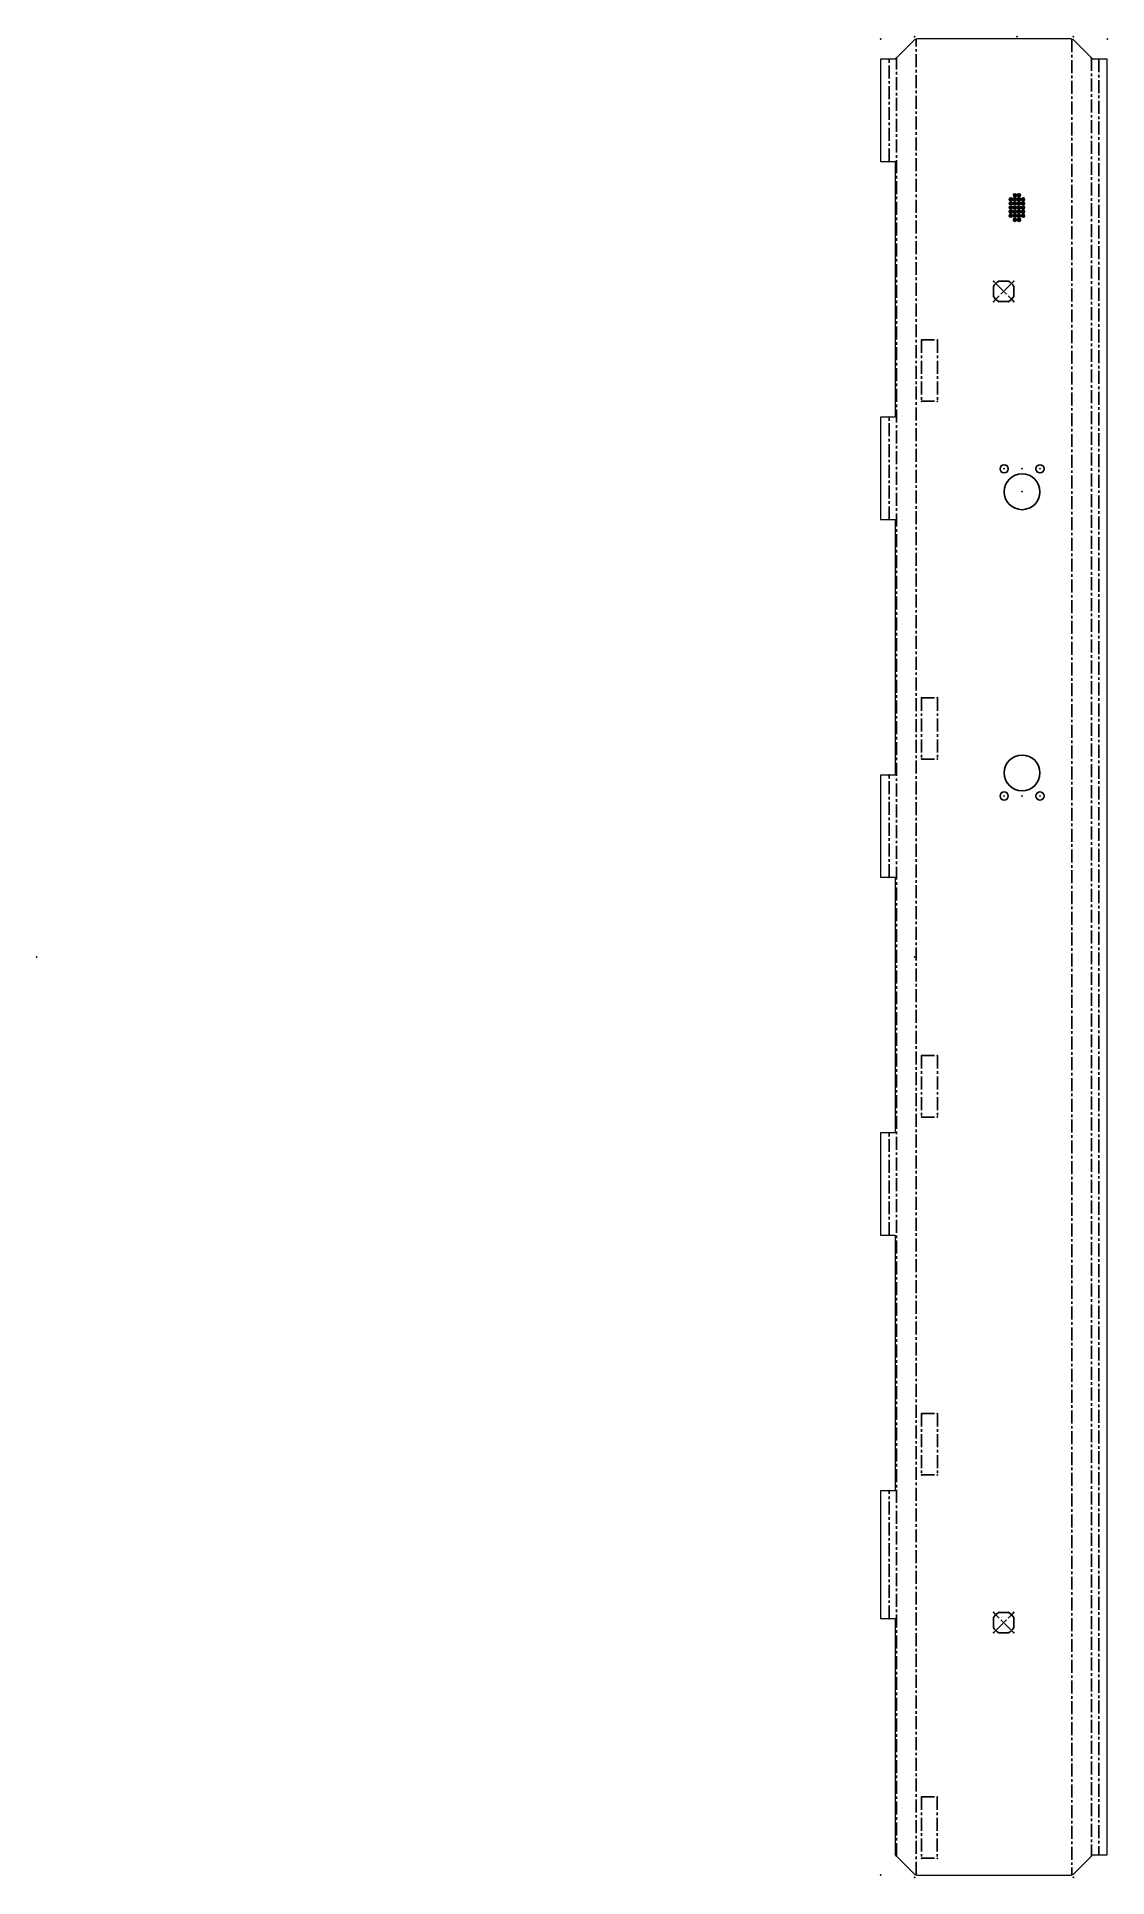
# Model space of a CAD drawing. Header units: millimetres. Extents: x -859 to 188, y -1800 to 0.
import ezdxf

# ---------------------------------------------------------------- set-up
doc = ezdxf.new("R2010")
doc.units = ezdxf.units.MM
doc.header["$PDSIZE"] = -1
doc.linetypes.add('CENTERX2', pattern=[20.32, 12.7, -2.54, 2.54, -2.54])

msp = doc.modelspace()

# ---------------------------------------------------------------- linework, layer by layer
at = {"color": 7, "linetype": 'Continuous', "lineweight": 15}
for p, q in [((-16.5, -19.3), (0, -2.7)), ((2.7, -2), (0, -2.7)), ((152.3, -2), (2.7, -2)), ((155, -2.7), (152.3, -2)), ((171.5, -19.3), (155, -2.7)), ((-33.3, -22), (-33.3, -122)), ((-19.2, -22), (-33.3, -22)), ((-16.5, -19.3), (-19.2, -22)), ((174.2, -22), (171.5, -19.3)), ((188.3, -22), (174.2, -22)), ((188.3, -1778), (188.3, -22)), ((-33.3, -122), (-19.2, -122)), ((-19.2, -122), (-19.2, -372)), ((77.1, -253.8), (77.1, -244.2)), ((82.2, -239.1), (91.8, -239.1)), ((96.9, -244.2), (96.9, -253.8)), ((91.8, -258.9), (82.2, -258.9)), ((-33.3, -372), (-33.3, -472)), ((-19.2, -372), (-33.3, -372)), ((-33.3, -472), (-19.2, -472)), ((-19.2, -472), (-19.2, -722)), ((-33.3, -722), (-33.3, -822)), ((-19.2, -722), (-33.3, -722)), ((-33.3, -822), (-19.2, -822)), ((-19.2, -822), (-19.2, -1072)), ((-33.3, -1072), (-33.3, -1172)), ((-19.2, -1072), (-33.3, -1072)), ((-33.3, -1172), (-19.2, -1172)), ((-19.2, -1172), (-19.2, -1422)), ((-33.3, -1422), (-33.3, -1547)), ((-19.2, -1422), (-33.3, -1422)), ((-33.3, -1547), (-19.2, -1547)), ((-19.2, -1547), (-19.2, -1778)), ((77.1, -1555.8), (77.1, -1546.2)), ((82.2, -1541.1), (91.8, -1541.1)), ((96.9, -1546.2), (96.9, -1555.8)), ((91.8, -1560.9), (82.2, -1560.9)), ((-19.2, -1778), (-16.5, -1780.7)), ((0, -1797.3), (-16.5, -1780.7)), ((171.5, -1780.7), (155, -1797.3)), ((171.5, -1780.7), (174.2, -1778)), ((174.2, -1778), (188.3, -1778)), ((0, -1797.3), (2.7, -1798)), ((2.7, -1798), (152.3, -1798)), ((152.3, -1798), (155, -1797.3))]:
    msp.add_line(p, q, dxfattribs=at)
at = {"color": 7, "linetype": 'CENTERX2'}
for p, q in [((1.4, -1797.6), (1.4, -2.4)), ((153.6, -2.4), (153.6, -1797.6)), ((-25.1, -122), (-25.1, -22)), ((-17.9, -1779.4), (-17.9, -20.6)), ((172.9, -20.6), (172.9, -1779.4)), ((180.1, -22), (180.1, -1778)), ((98, -155), (102, -155)), ((102, -159), (102, -155)), ((106, -159), (102, -159)), ((106, -159), (106, -163)), ((102, -175), (102, -179)), ((77.1, -239.1), (96.9, -258.9)), ((96.9, -239.1), (77.1, -258.9)), ((96.9, -258.9), (96.5, -258.4)), ((6.8, -296.5), (6.8, -356.5)), ((6.8, -296.5), (22.2, -296.5)), ((22.2, -296.5), (22.2, -356.5)), ((6.8, -356.5), (22.2, -356.5)), ((-25.1, -472), (-25.1, -372)), ((6.8, -646.5), (6.8, -706.5)), ((6.8, -646.5), (22.2, -646.5)), ((22.2, -646.5), (22.2, -706.5)), ((6.8, -706.5), (22.2, -706.5)), ((-25.1, -822), (-25.1, -722)), ((6.8, -996.5), (6.8, -1056.5)), ((6.8, -996.5), (22.2, -996.5)), ((22.2, -996.5), (22.2, -1056.5)), ((6.8, -1056.5), (22.2, -1056.5)), ((-25.1, -1172), (-25.1, -1072)), ((6.8, -1346.5), (6.8, -1406.5)), ((6.8, -1346.5), (22.3, -1346.5)), ((22.3, -1346.5), (22.3, -1406.5)), ((-25.1, -1547), (-25.1, -1422)), ((6.8, -1406.5), (22.3, -1406.5)), ((96.9, -1560.9), (77.1, -1541.1)), ((77.1, -1560.9), (96.9, -1541.1)), ((96.9, -1541.1), (96.5, -1541.6)), ((6.8, -1721.5), (6.8, -1781.5)), ((6.8, -1721.5), (22, -1721.5)), ((22, -1721.5), (22, -1781.5)), ((6.8, -1781.5), (22, -1781.5))]:
    msp.add_line(p, q, dxfattribs=at)
at = {"color": 7, "linetype": 'Continuous'}
for p, q in [((77.1, -244.2), (77.1, -253.8)), ((91.8, -239.1), (82.2, -239.1)), ((96.9, -244.2), (96.9, -253.8)), ((91.8, -258.9), (82.2, -258.9)), ((77.1, -1555.8), (77.1, -1546.2)), ((91.8, -1541.1), (82.2, -1541.1)), ((96.9, -1555.8), (96.9, -1546.2)), ((91.8, -1560.9), (82.2, -1560.9))]:
    msp.add_line(p, q, dxfattribs=at)
for centre, radius in [((94, -159), 1.5), ((94, -163), 1.5), ((98, -155), 1.5), ((98, -159), 1.5), ((98, -163), 1.5), ((102, -155), 1.5), ((102, -159), 1.5), ((102, -163), 1.5), ((106, -159), 1.5), ((106, -163), 1.5), ((94, -167), 1.5), ((94, -171), 1.5), ((94, -175), 1.5), ((98, -167), 1.5), ((98, -171), 1.5), ((98, -175), 1.5), ((98, -179), 1.5), ((102, -167), 1.5), ((102, -171), 1.5), ((102, -175), 1.5), ((102, -179), 1.5), ((106, -167), 1.5), ((106, -171), 1.5), ((106, -175), 1.5), ((87.5, -422.5), 4), ((105, -445), 17.5), ((122.5, -422.5), 4), ((105, -720), 17.5), ((87.5, -742.5), 4), ((122.5, -742.5), 4)]:
    msp.add_circle(centre, radius, dxfattribs=at)
at = {"color": 7, "linetype": 'Continuous', "lineweight": 15}
for centre, radius in [((94, -159), 1.5), ((94, -163), 1.5), ((98, -155), 1.5), ((98, -159), 1.5), ((98, -163), 1.5), ((102, -155), 1.5), ((102, -159), 1.5), ((102, -163), 1.5), ((106, -159), 1.5), ((106, -163), 1.5), ((94, -167), 1.5), ((94, -171), 1.5), ((94, -175), 1.5), ((98, -167), 1.5), ((98, -171), 1.5), ((98, -175), 1.5), ((98, -179), 1.5), ((102, -167), 1.5), ((102, -171), 1.5), ((102, -175), 1.5), ((102, -179), 1.5), ((106, -167), 1.5), ((106, -171), 1.5), ((106, -175), 1.5), ((87.5, -422.5), 4), ((105, -445), 17.5), ((122.5, -422.5), 4), ((105, -720), 17.5), ((87.5, -742.5), 4), ((122.5, -742.5), 4)]:
    msp.add_circle(centre, radius, dxfattribs=at)
at = {"color": 7, "linetype": 'Continuous'}
for centre, start, end in [((87, -249), 116.1391, 153.8609), ((87, -249), 26.1391, 63.8609), ((87, -249), 206.1391, 243.8609), ((87, -249), 296.1391, 333.8609), ((87, -1551), 116.1391, 153.8609), ((87, -1551), 26.1391, 63.8609), ((87, -1551), 206.1391, 243.8609), ((87, -1551), 296.1391, 333.8609)]:
    msp.add_arc(centre, 11, start, end, dxfattribs=at)
at = {"color": 7, "linetype": 'Continuous', "lineweight": 15}
for centre, start, end in [((87, -249), 116.1391, 153.8609), ((87, -249), 26.1391, 63.8609), ((87, -249), 206.1391, 243.8609), ((87, -249), 296.1391, 333.8609), ((87, -1551), 116.1391, 153.8609), ((87, -1551), 26.1391, 63.8609), ((87, -1551), 206.1391, 243.8609), ((87, -1551), 296.1391, 333.8609)]:
    msp.add_arc(centre, 11, start, end, dxfattribs=at)
at = {"color": 7, "linetype": 'Continuous'}
for p in [(0, 0), (100, 0), (155, 0), (-33.3, -2), (1.4, -2.4), (153.6, -2.4), (188.3, -2), (-25.1, -22), (-17.9, -20.6), (172.9, -20.6), (180.1, -22), (-25.1, -122), (94, -159), (94, -159), (98, -155), (98, -155), (98, -159), (98, -159), (100, -155), (102, -155), (102, -155), (102, -155), (102, -159), (102, -159), (102, -159), (102, -159), (106, -159), (106, -159), (106, -159), (94, -163), (94, -163), (94, -167), (94, -167), (94, -171), (94, -171), (94, -175), (94, -175), (98, -163), (98, -163), (98, -167), (98, -167), (98, -171), (98, -171), (98, -175), (98, -175), (98, -179), (98, -179), (102, -163), (102, -163), (102, -167), (102, -167), (102, -171), (102, -171), (102, -175), (102, -175), (102, -175), (102, -179), (102, -179), (102, -179), (106, -163), (106, -163), (106, -163), (106, -167), (106, -167), (106, -171), (106, -171), (106, -175), (106, -175), (77.1, -239.1), (77.1, -244.2), (82.2, -239.1), (87, -249), (87, -249), (87, -249), (87, -249), (87, -249), (87, -249), (91.8, -239.1), (96.9, -239.1), (96.9, -244.2), (77.1, -253.8), (77.1, -258.9), (82.2, -258.9), (91.8, -258.9), (96.5, -258.4), (96.9, -253.8), (96.9, -258.9), (6.8, -296.5), (22.2, -296.5), (6.8, -356.5), (22.2, -356.5), (-25.1, -372), (87.5, -422.5), (87.5, -422.5), (105, -422.5), (122.5, -422.5), (122.5, -422.5), (105, -445), (105, -445), (-25.1, -472), (6.8, -646.5), (22.2, -646.5), (6.8, -706.5), (22.2, -706.5), (-25.1, -722), (87.5, -742.5), (87.5, -742.5), (105, -742.5), (122.5, -742.5), (122.5, -742.5), (-25.1, -822), (-858.6, -900), (0, -900), (6.8, -996.5), (22.2, -996.5), (6.8, -1056.5), (22.2, -1056.5), (-25.1, -1072), (-25.1, -1172), (6.8, -1346.5), (22.3, -1346.5), (-25.1, -1422), (6.8, -1406.5), (22.3, -1406.5), (-25.1, -1547), (77.1, -1541.1), (77.1, -1546.2), (82.2, -1541.1), (91.8, -1541.1), (96.5, -1541.6), (96.9, -1541.1), (96.9, -1546.2), (77.1, -1555.8), (77.1, -1560.9), (82.2, -1560.9), (87, -1551), (87, -1551), (87, -1551), (87, -1551), (87, -1551), (91.8, -1560.9), (96.9, -1555.8), (96.9, -1560.9), (6.8, -1721.5), (22, -1721.5), (-17.9, -1779.4), (6.8, -1781.5), (22, -1781.5), (172.9, -1779.4), (180.1, -1778), (-33.3, -1798), (0, -1800), (1.4, -1797.6), (153.6, -1797.6), (155, -1800)]:
    msp.add_point(p, dxfattribs=at)

doc.saveas('drawing.dxf')
